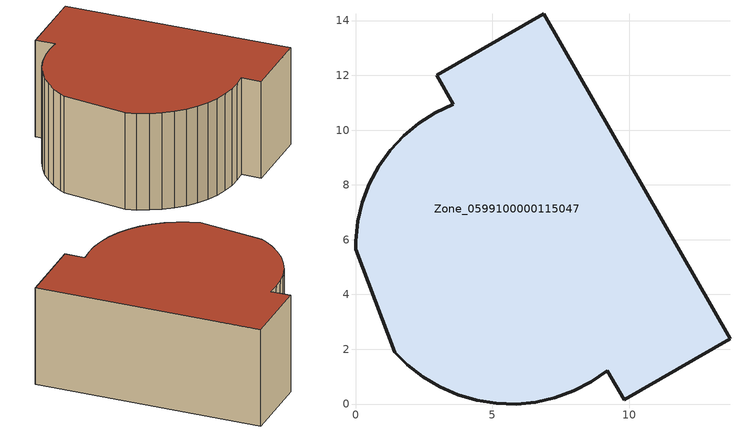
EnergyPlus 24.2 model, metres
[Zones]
Zone_0599100000115047
 floor ground (C_G): 0.08,6.67 0.25,7.37 0.51,8.04 0.85,8.68 1.27,9.26 1.76,9.79 2.31,10.26 2.92,10.64 3.57,10.95 2.96,12 6.87,14.24 13.67,2.39 9.8,0.16 9.19,1.22 8.6,0.81 7.96,0.48 7.28,0.23 6.58,0.07 5.86,0 5.14,0.02 4.43,0.14 3.74,0.34 3.08,0.63 2.46,1 1.89,1.44 1.44,1.9 0.01,5.65 0,5.95 z0
 wall outside (C_F): 3.08,0.63 3.74,0.34 4.43,0.14 5.14,0.02 5.86,0 6.58,0.07 7.28,0.23 7.96,0.48 8.6,0.81 9.19,1.22 9.8,0.16 13.67,2.39 6.87,14.24 2.96,12 3.57,10.95 2.92,10.64 2.31,10.26 1.76,9.79 1.27,9.26 0.85,8.68 0.51,8.04 0.25,7.37 0.08,6.67 0,5.95 0.01,5.65 1.44,1.9 1.89,1.44 2.46,1 3.08,0.63 z0:6.12
 roof outside (C_R): 0.01,5.65 1.44,1.9 1.89,1.44 2.46,1 3.08,0.63 3.74,0.34 4.43,0.14 5.14,0.02 5.86,0 6.58,0.07 7.28,0.23 7.96,0.48 8.6,0.81 9.19,1.22 9.8,0.16 13.67,2.39 6.87,14.24 2.96,12 3.57,10.95 2.92,10.64 2.31,10.26 1.76,9.79 1.27,9.26 0.85,8.68 0.51,8.04 0.25,7.37 0.08,6.67 0,5.95 z6.12
[BUILDING]
Pand.0599100000115047: North Axis=0; Terrain=City; Loads Convergence Tolerance Value=0.04; Temperature Convergence Tolerance Value=0.4; Solar Distribution=FullExterior; Maximum Number of Warmup Days=25; Minimum Number of Warmup Days=1
[Site:Location]
Rotterdam.The.Hague.AP_ZH_NLD Design_Conditions: Latitude=51.96; Longitude=4.45; Time Zone=1; Elevation=-4.5
[SITE:GROUNDTEMPERATURE:BUILDINGSURFACE]
18, 18, 18, 18, 18, 18, 18, 18, 18, 18, 18, 18
[MATERIAL] Thermal Absorptance=0.9; Solar Absorptance=0.7; Visible Absorptance=0.7
Name | Roughness | Thickness | Conductivity | Density | Specific Heat
G.D.1975-1991 | MediumSmooth | 0.15 | 0.288461 | 540 | 1210
F.D.1975-1991 | Rough | 0.3 | 0.230769 | 1920 | 840
R.D.1975-1991 | MediumRough | 0.2 | 0.153846 | 1500 | 1000
[CONSTRUCTION]
C_G: G.D.1975-1991
C_F: F.D.1975-1991
C_R: R.D.1975-1991
[ZONE]
Zone_0599100000115047: Type=1; Multiplier=1; Ceiling Height=Autocalculate; Volume=Autocalculate; Floor Area=autocalculate; Part of Total Floor Area=Yes
[ZONEINFILTRATION:DESIGNFLOWRATE]
Infil_Zone_0599100000115047: Zone or ZoneList or Space or SpaceList=Zone_0599100000115047; Schedule=AlwaysOn; Design Flow Rate Calculation Method=Flow/Area; Flow Rate per Floor Area=0.0042; Constant Term Coefficient=1; Temperature Term Coefficient=0; Velocity Term Coefficient=0; Velocity Squared Term Coefficient=0
[HVACTEMPLATE:ZONE:IDEALLOADSAIRSYSTEM]
Zone_0599100000115047: Maximum Heating Supply Air Temperature=50; Minimum Cooling Supply Air Temperature=13; Maximum Heating Supply Air Humidity Ratio=0.0156; Minimum Cooling Supply Air Humidity Ratio=0.0077; Heating Limit=NoLimit; Cooling Limit=NoLimit; Dehumidification Control Type=ConstantSensibleHeatRatio; Cooling Sensible Heat Ratio=0.7; Dehumidification Setpoint=60; Humidification Control Type=None; Humidification Setpoint=30; Outdoor Air Method=None; Outdoor Air Flow Rate per Person=0.00944; Outdoor Air Flow Rate per Zone Floor Area=0; Outdoor Air Flow Rate per Zone=0; Demand Controlled Ventilation Type=None; Outdoor Air Economizer Type=NoEconomizer; Heat Recovery Type=None; Sensible Heat Recovery Effectiveness=0.7; Latent Heat Recovery Effectiveness=0.65
[ZONECONTROL:THERMOSTAT]
ThermostatControl_Zone_0599100000115047: Zone or ZoneList=Zone_0599100000115047; Control Type Schedule=DualSetpointControlType; Control 1=Thermostat_Zone_0599100000115047; Temperature Difference Between Cutout And Setpoint=0
[THERMOSTATSETPOINT:DUALSETPOINT]
Thermostat_Zone_0599100000115047: Heating Setpoint Temperature Schedule=HeatingSetpoint_Zone_0599100000115047; Cooling Setpoint Temperature Schedule=CoolingSetpoint_Zone_0599100000115047
[SCHEDULE:COMPACT]
HeatingSetpoint_Zone_0599100000115047: Through: 12/31, For: AllDays, Until: 24:00, 21
CoolingSetpoint_Zone_0599100000115047: Through: 12/31, For: AllDays, Until: 24:00, 24
DualSetpointControlType: Through: 12/31, For: AllDays, Until: 24:00, 4
AlwaysOn: Through: 12/31, For: AllDays, Until: 24:00, 1
